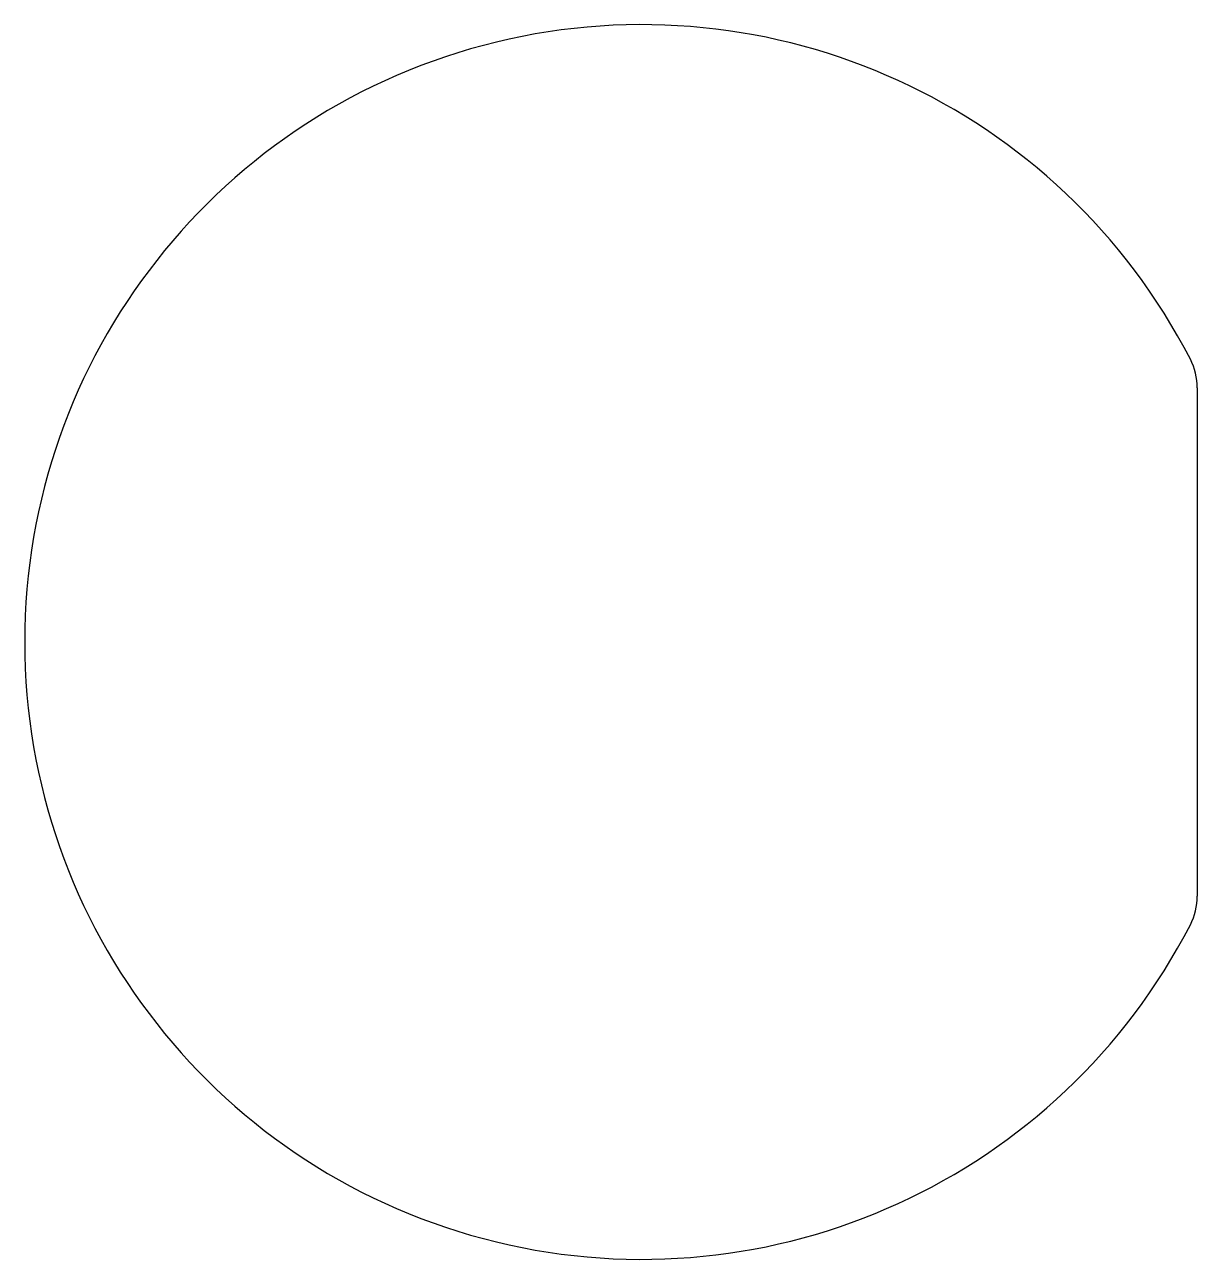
# Model space of a CAD drawing. Header units: millimetres. Extents: x -10 to 9, y -10 to 10.
import ezdxf

# ---------------------------------------------------------------- set-up
doc = ezdxf.new("R2010")
doc.units = ezdxf.units.MM

msp = doc.modelspace()

# ---------------------------------------------------------------- linework, layer by layer
msp.add_line((9.02, 4.123), (9.02, -4.123))
for centre, radius, start, end in [((0, 0), 10.02, 387.266, 692.734), ((8, 4.123), 1.02, -360, -332.734), ((8, -4.123), 1.02, 332.734, 360)]:
    msp.add_arc(centre, radius, start, end)

doc.saveas('drawing.dxf')
